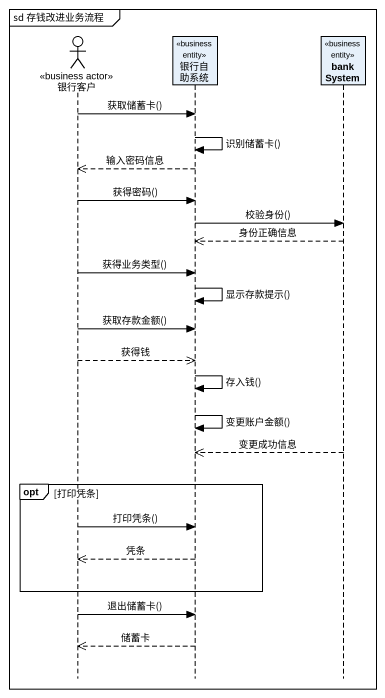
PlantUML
@startuml
mainframe sd 存钱改进业务流程
hide footbox
actor 银行客户 <<business actor>>
participant 银行自助系统 <<business entity>>
participant bankSystem <<business entity>>

银行客户 -> 银行自助系统 : 获取储蓄卡()
银行自助系统 -> 银行自助系统 : 识别储蓄卡()
银行自助系统 -->> 银行客户 : 输入密码信息
银行客户 -> 银行自助系统 : 获得密码()
银行自助系统 -> bankSystem : 校验身份()
bankSystem -->> 银行自助系统 : 身份正确信息
银行客户 -> 银行自助系统 : 获得业务类型()
银行自助系统 -> 银行自助系统 : 显示存款提示()
银行客户 -> 银行自助系统 : 获取存款金额()
银行客户 -->> 银行自助系统 : 获得钱
银行自助系统 -> 银行自助系统 : 存入钱()
银行自助系统 -> 银行自助系统 : 变更账户金额()
bankSystem -->> 银行自助系统 : 变更成功信息
opt 打印凭条
  银行客户 -> 银行自助系统 : 打印凭条()
  银行自助系统 -->> 银行客户 : 凭条
end
银行客户 -> 银行自助系统 : 退出储蓄卡()
银行自助系统 -->> 银行客户 : 储蓄卡
@enduml
